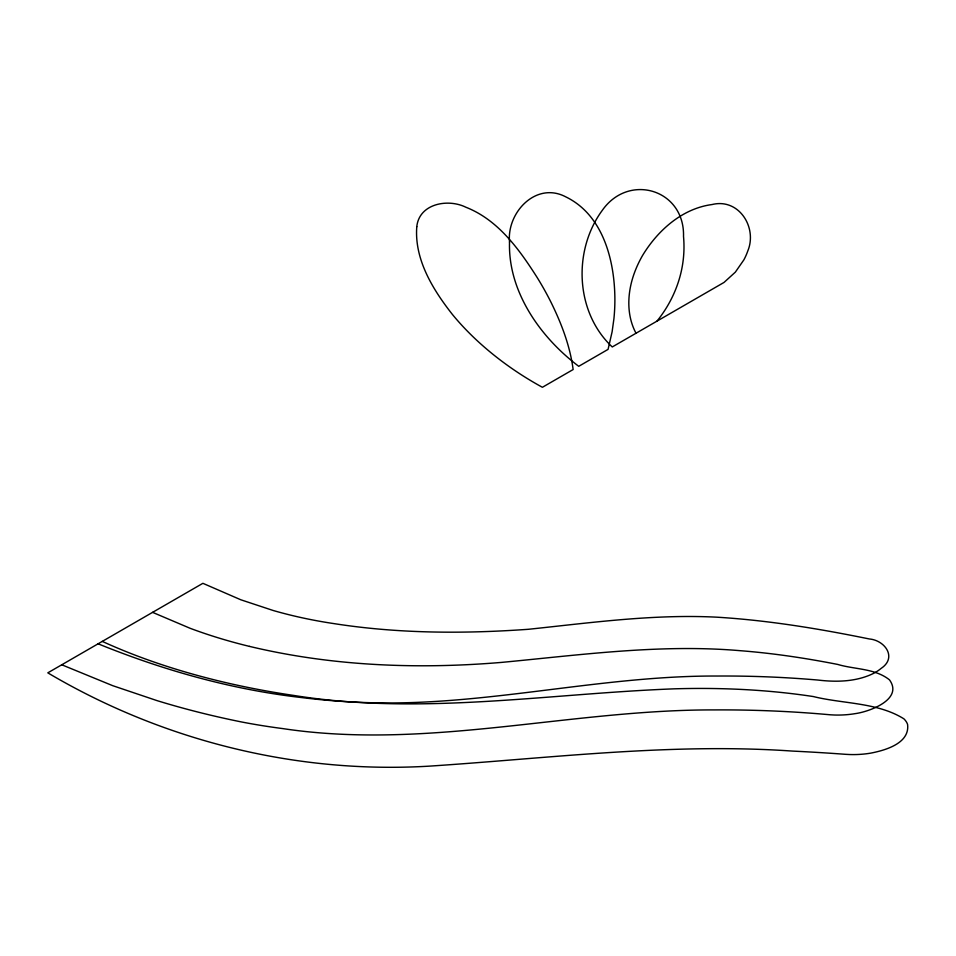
<?xml version="1.0" encoding="UTF-8"?>
<svg xmlns="http://www.w3.org/2000/svg" width="956" height="956" viewBox="0 0 956 956"><rect width="100%" height="100%" fill="white"/><g stroke="black" fill="none" stroke-linecap="round" stroke-linejoin="round"><path stroke-width="1.43" d="M656.963 321.144C670.084 304.94 679.202 285.426 682.536 264.8A338.065 195.179 0 0 0 683.516 236.455C684.831 189.491 628.833 172.474 602.304 210.332C572.811 250.376 575.142 312.254 612.258 346.956L724.039 282.426L735.355 272.125L743.876 259.853A154.047 88.932 0 0 0 747.783 250.974C757.558 227.516 738.892 197.868 712.077 204.536C682.19 208.492 657.668 230.48 642.552 255.491A278.148 160.584 0 0 0 634.832 271.767C627.363 291.305 625.881 314.345 636.015 333.25M249.528 646.399C331.899 666.117 417.461 669.451 501.649 662.389C580.878 654.908 660.488 643.83 740.195 650.689C772.962 653.223 805.502 658.098 837.731 664.432C854.772 669.523 875.063 668.28 889.498 679.871C903.587 699.35 869.494 711.694 855.226 713.63A62.319 35.981 0 0 1 834.421 715.016L830.214 714.789A695.108 401.317 0 0 0 714.61 709.914C570.254 709.412 427.129 750.364 282.689 728.58A417.629 241.115 0 0 1 242.011 722.055A602.089 347.614 0 0 1 156.975 700.605L112.689 685.667L61.77 664.779M98.098 643.806C163.596 670.383 232.177 689.706 302.526 697.677A420.174 242.585 0 0 0 366.877 702.6C484.573 706.663 599.998 675.414 717.574 676.035A628.008 362.575 0 0 1 817.93 680.051C836.357 682.237 855.978 681.855 873.007 673.657A48.314 27.891 0 0 0 881.085 668.435C897.421 657.585 884.945 640.281 869.339 638.967C819.077 628.713 768.301 620.325 717.048 617.194C653.928 613.931 591.059 622.726 528.429 629.287C463.744 633.9 398.413 633.661 334.218 623.647A309.087 178.449 0 0 1 273.129 610.478L240.828 599.782L202.887 583.315L47.8 672.845C162.341 740.625 296.348 774.109 429.364 766.138C550.202 758.18 671.1 742.669 792.428 751.081A1186.946 685.285 0 0 1 845.582 754.32L849.788 754.535A62.319 35.981 0 0 0 870.593 753.161C885.208 750.352 910.028 743.362 907.579 724.385A30.843 17.806 0 0 0 903.91 718.84C877.381 702.242 843.061 703.939 813.281 696.542C767.298 689.563 720.657 687.46 674.195 688.834C547.489 693.662 420.198 715.745 293.707 695.43A536.185 309.565 0 0 1 228.711 683.289C185.392 673.323 142.755 659.879 102.292 641.392M152.59 612.354L190.077 628.271A378.421 218.482 0 0 0 249.528 646.399M509.524 242.143C508.939 259.972 512.882 277.754 519.98 294.066A373.079 215.399 0 0 0 534.189 319.842C546.294 337.695 561.554 353.302 578.727 366.315L608.064 349.382L612.115 331.78L613.907 318.838A558.579 322.495 0 0 0 614.875 298.057C614.457 259.948 602.937 214.825 565.737 196.84C536.005 181.186 506.656 212.579 509.524 242.143M416.78 226.739C414.235 259.458 432.949 289.704 452.415 314.464A453.252 261.681 0 0 0 477.438 340.91C497.048 359.002 519 374.501 542.399 387.288L573.134 369.542C570.051 345.893 561.411 323.343 550.895 302.06A728.95 420.855 0 0 0 537.188 277.551C519.251 249.361 498.16 219.88 465.883 207.237C448.029 198.382 419.194 203.485 416.78 226.739"/></g></svg>
